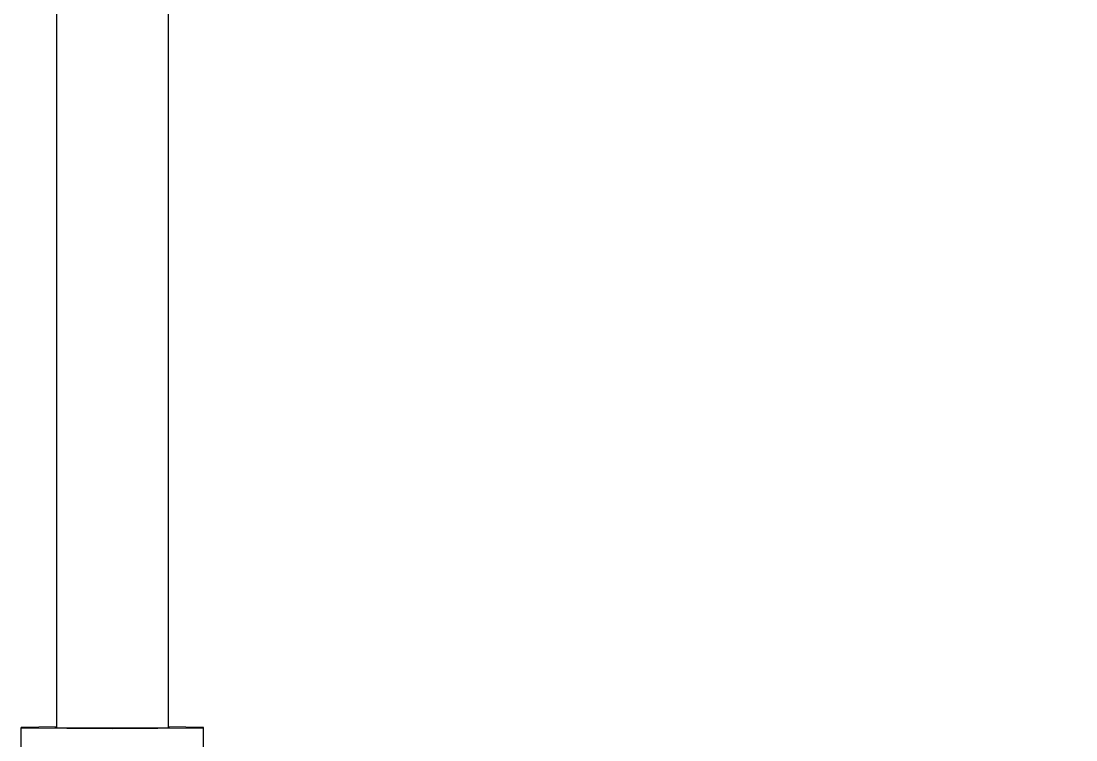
# Model space of a CAD drawing. Header units: millimetres. Extents: x 5438 to 6032, y -2661 to -1821.
# Drawn here: x 5619.26 to 5664.09, y -2150.47 to -2119.93 of the extents above; entities that cross this region are included whole.
import ezdxf

# ---------------------------------------------------------------- set-up
doc = ezdxf.new("R2010")
doc.units = ezdxf.units.MM
doc.header["$LTSCALE"] = 0.1
doc.layers.get('0').update_dxf_attribs({"lineweight": 15})
doc.layers.add('DIM', color=3, linetype='Continuous', lineweight=9)
doc.styles.get("Standard").update_dxf_attribs({"font": 'arial.ttf'})
doc.dimstyles.new('ISO-25', dxfattribs={"dimtxt": 2.5, "dimasz": 2.5, "dimexe": 1.25, "dimexo": 0.625, "dimtad": 1, "dimlfac": 5, "dimtxsty": 'Standard', "dimcen": 2.5, "dimadec": 0, "dimazin": 0, "dimtfac": 1, "dimtmove": 0, "dimatfit": 3, "dimfxl": 0, "dimarcsym": 0})

# ---------------------------------------------------------------- blocks, each defined once
blk = doc.blocks.new('*D122')
at = {"layer": 'Defpoints', "color": 0}
for p in [(5623.138, -2068.044), (5711.58, -2580.443), (5737.212, -2580.443)]:
    blk.add_point(p, dxfattribs=at)
at = {"layer": 'DIM', "color": 0, "lineweight": -2}
for p, q in [((5623.763, -2068.044), (5738.462, -2068.044)), ((5737.212, -2072.044), (5737.212, -2576.443)), ((5712.205, -2580.443), (5738.462, -2580.443))]:
    blk.add_line(p, q, dxfattribs=at)
at = {"layer": 'DIM', "color": 0}
for points in [[(5736.545, -2072.044), (5737.879, -2072.044), (5737.212, -2068.044)], [(5736.545, -2576.443), (5737.879, -2576.443), (5737.212, -2580.443)]]:
    blk.add_solid(points, dxfattribs=at)
at = {"layer": 'DIM', "color": 0, "insert": (5733.965, -2324.243), "char_height": 4, "attachment_point": 5, "rotation": 90}
blk.add_mtext('(2280)', dxfattribs=at)

msp = doc.modelspace()

# ---------------------------------------------------------------- linework, layer by layer
at = {"color": 7, "linetype": 'Continuous'}
for p, q in [((5620.7628, -2094.1639), (5620.7628, -2149.9482)), ((5625.5128, -2094.1639), (5625.5128, -2149.9482)), ((5620.762, -2149.9193), (5619.2628, -2149.9371)), ((5619.2628, -2152.0477), (5619.2628, -2149.9371)), ((5619.2628, -2149.9592), (5623.1378, -2149.9837)), ((5620.7003, -2149.9482), (5620.756, -2149.9436)), ((5620.756, -2149.9527), (5620.7003, -2149.9482)), ((5623.1378, -2149.9694), (5620.756, -2149.9527)), ((5625.5196, -2149.9527), (5623.1378, -2149.9694)), ((5623.1378, -2149.9837), (5627.0128, -2149.9592)), ((5627.0128, -2149.9371), (5625.5136, -2149.9193)), ((5625.5196, -2149.9436), (5625.5753, -2149.9482)), ((5625.5753, -2149.9482), (5625.5196, -2149.9527)), ((5627.0128, -2152.0477), (5627.0128, -2149.9371))]:
    msp.add_line(p, q, dxfattribs=at)

# ---------------------------------------------------------------- dimensions: what is measured, and where the dimension line sits
at = {"layer": 'DIM'}
dim = msp.add_linear_dim(base=(5737.2119, -2580.4433), p1=(5623.1378, -2068.0436), p2=(5711.5796, -2580.4433), angle=90, text='(2280)', dimstyle='ISO-25', override={"dimtxt": 4, "dimasz": 4, "dimlfac": 4, "dimadec": 1, "dimfxl": 1.25}, dxfattribs=at)
dim.commit()
dim.dimension.update_dxf_attribs({"geometry": '*D122', "text_midpoint": (5733.9648, -2324.2434)})

doc.saveas('drawing.dxf')
